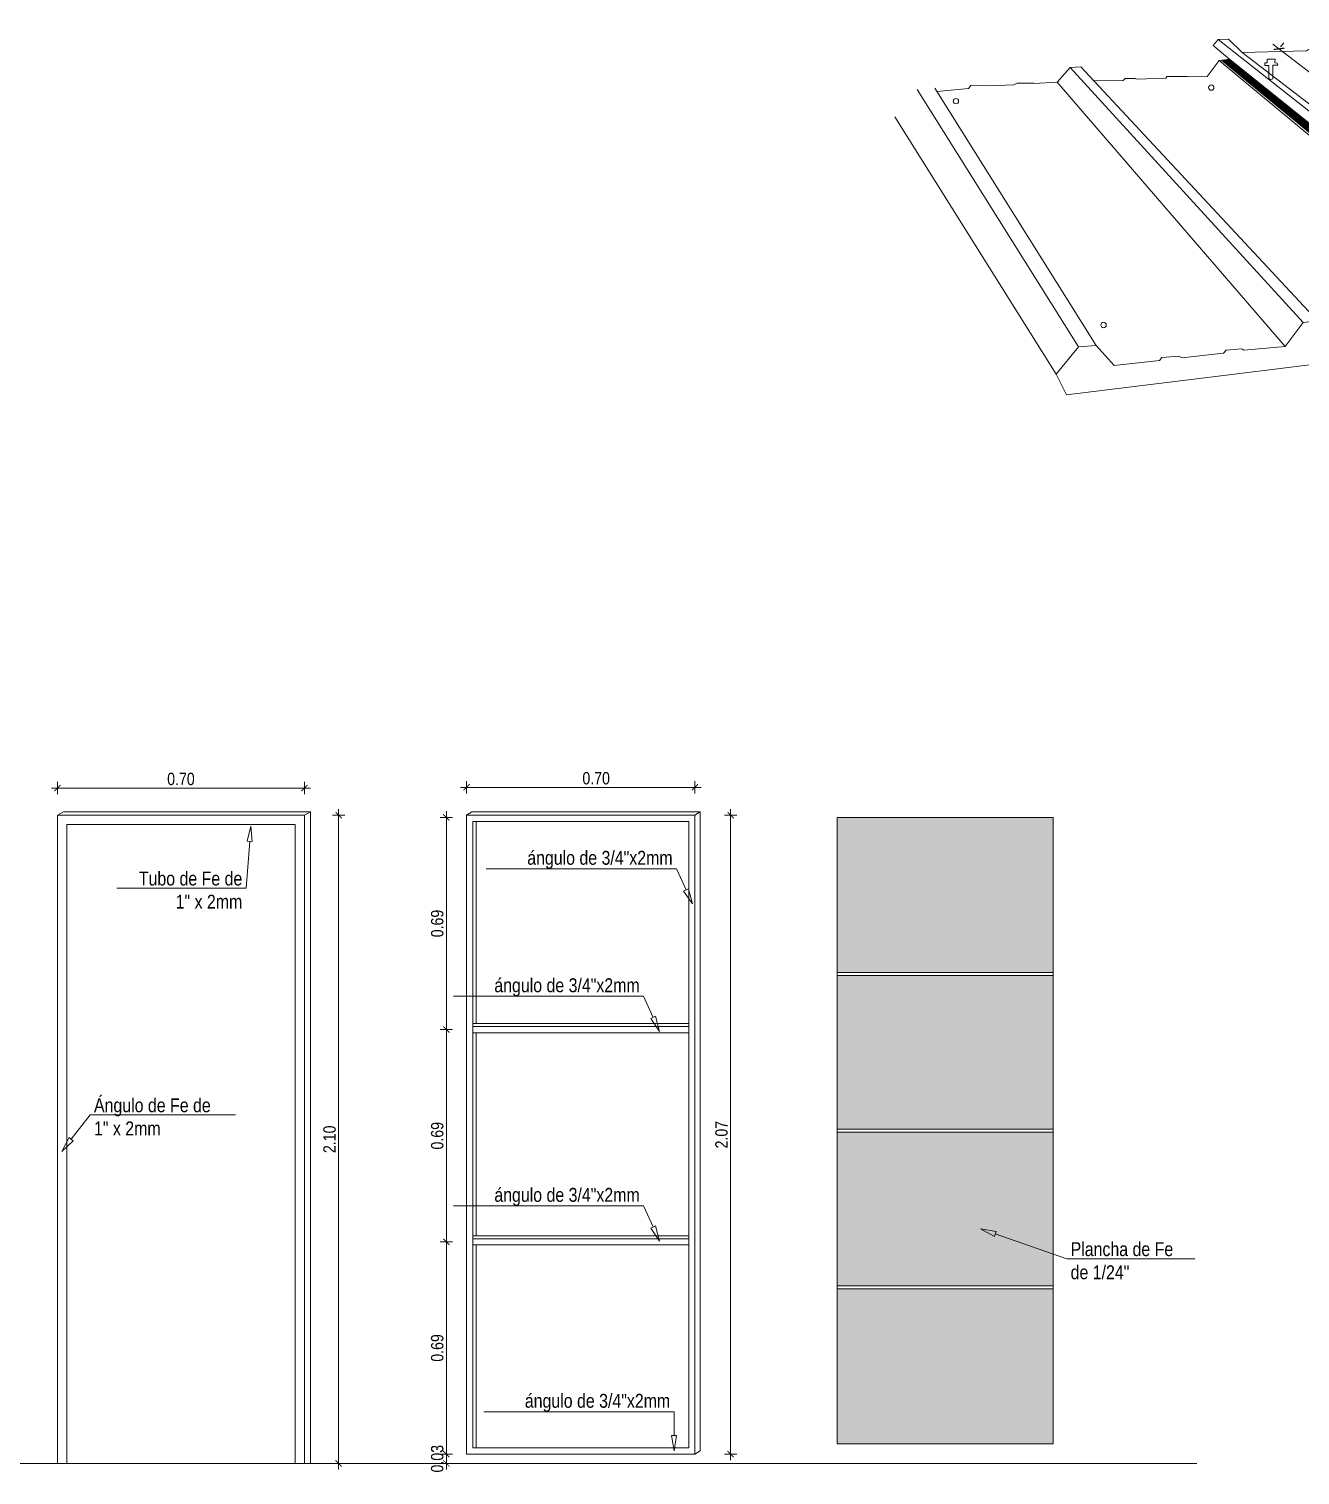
# Model space of a CAD drawing. Header units: metres. Extents: x 115.1 to 149.6, y 26.3 to 56.6.
# Drawn here: x 131.559 to 135.679, y 32.349 to 37.035 of the extents above; entities that cross this region are included whole.
import ezdxf
from ezdxf import colors
from ezdxf.entities.mleader import LeaderData, LeaderLine
from ezdxf.math import Vec2, Vec3

# ---------------------------------------------------------------- set-up
doc = ezdxf.new("R2010")
doc.units = ezdxf.units.M
doc.layers.get('0').update_dxf_attribs({"color": 250})
doc.layers.get('Defpoints').update_dxf_attribs({"color": 30, "lineweight": 9})
for name, color, linetype, lineweight in [('-Acero techos', 252, 'Continuous', 13), ('-Acotado', 251, 'Continuous', 5), ('FIC-2ES_VEREDA', 253, 'Continuous', 5)]:
    doc.layers.add(name, color=color, linetype=linetype, lineweight=lineweight)
doc.styles.add('-Arial Narrow', font='ARIALN.TTF')
doc.dimstyles.new('Esc 1_20n', dxfattribs={"dimscale": 0.02, "dimtxt": 2, "dimasz": 1, "dimexe": 1, "dimexo": 1, "dimgap": 0.45, "dimtad": 1, "dimtoh": 1, "dimzin": 3, "dimdsep": 46, "dimtxsty": '-Arial Narrow', "dimblk": 'ARCHTICK', "dimcen": 1, "dimdle": 1, "dimclrd": 252, "dimclre": 252, "dimclrt": 252, "dimadec": 0, "dimazin": 0, "dimtfac": 1, "dimtix": 1, "dimtmove": 1, "dimatfit": 2, "dimldrblk": 'ARCHTICK', "dimfxl": 1, "dimfxlon": 1, "dimtolj": 2, "dimlwd": 5, "dimlwe": 5, "dimarcsym": 0})
doc.dimstyles.new('Esc 1_25', dxfattribs={"dimscale": 0.025, "dimtxt": 1.8, "dimasz": 1, "dimexe": 1, "dimexo": 2, "dimgap": 0.45, "dimtad": 2, "dimtih": 1, "dimtoh": 1, "dimzin": 4, "dimdsep": 46, "dimtxsty": '-Arial Narrow', "dimblk": 'ARCHTICK', "dimcen": 1, "dimdle": 1, "dimclrd": 256, "dimclre": 256, "dimclrt": 7, "dimadec": 0, "dimazin": 0, "dimtfac": 1, "dimtix": 1, "dimtmove": 1, "dimatfit": 2, "dimldrblk": 'ARCHTICK', "dimfxl": 1, "dimtolj": 2, "dimlwd": 5, "dimlwe": 0, "dimarcsym": 0})

# ---------------------------------------------------------------- blocks, each defined once
blk = doc.blocks.new('_ArchTick')
at = {"color": 0, "linetype": 'ByBlock', "const_width": 0.15}
blk.add_lwpolyline([(-0.5, -0.5), (0.5, 0.5)], dxfattribs=at)
blk = doc.blocks.new('*D97')
at = {"layer": '-Acero techos', "lineweight": 5, "transparency": 16777216}
blk.add_line((1528.4698, 1447.2455), (1528.7099, 1447.0607), dxfattribs=at)
at = {"layer": '-Acero techos', "lineweight": 0, "transparency": 16777216}
for p, q in [((1528.4942, 1447.2362), (1528.5048, 1447.2501)), ((1528.6946, 1447.0819), (1528.7053, 1447.0957))]:
    blk.add_line(p, q, dxfattribs=at)
at = {"layer": 'Defpoints', "color": 0, "transparency": 16777216}
for p in [(1528.4637, 1447.1966), (1528.69, 1447.0759), (1528.6641, 1447.0423)]:
    blk.add_point(p, dxfattribs=at)
at = {"layer": '-Acero techos', "lineweight": 5, "transparency": 16777216, "xscale": 0.025, "yscale": 0.025, "zscale": 0.025}
for p, rotation in [((1528.4896, 1447.2303), 142.4082742678212), ((1528.69, 1447.0759), 322.4082742678212)]:
    blk.add_blockref('_ArchTick', p, dxfattribs=dict(at, rotation=rotation))
at = {"layer": '-Acero techos', "color": 7, "transparency": 16777216, "insert": (1528.6226, 1447.1957), "char_height": 0.045, "attachment_point": 5, "style": '-Arial Narrow'}
blk.add_mtext('\\A2;.25', dxfattribs=at)
blk = doc.blocks.new('*D98')
at = {"layer": '-Acero techos', "lineweight": 5, "transparency": 16777216}
blk.add_line((1528.6702, 1447.0912), (1528.9102, 1446.9064), dxfattribs=at)
at = {"layer": '-Acero techos', "lineweight": 0, "transparency": 16777216}
for p, q in [((1528.6946, 1447.0819), (1528.7053, 1447.0957)), ((1528.8949, 1446.9275), (1528.9056, 1446.9415))]:
    blk.add_line(p, q, dxfattribs=at)
at = {"layer": 'Defpoints', "color": 0, "transparency": 16777216}
for p in [(1528.6641, 1447.0423), (1528.8904, 1446.9217), (1528.8644, 1446.8879)]:
    blk.add_point(p, dxfattribs=at)
at = {"layer": '-Acero techos', "lineweight": 5, "transparency": 16777216, "xscale": 0.025, "yscale": 0.025, "zscale": 0.025}
for p, rotation in [((1528.69, 1447.0759), 142.4082742678212), ((1528.8904, 1446.9217), 322.4082742678212)]:
    blk.add_blockref('_ArchTick', p, dxfattribs=dict(at, rotation=rotation))
at = {"layer": '-Acero techos', "color": 7, "transparency": 16777216, "insert": (1528.823, 1447.0414), "char_height": 0.045, "attachment_point": 5, "style": '-Arial Narrow'}
blk.add_mtext('\\A2;.25', dxfattribs=at)
blk = doc.blocks.new('*D99')
at = {"layer": '-Acero techos', "lineweight": 5, "transparency": 16777216}
blk.add_line((1528.8706, 1446.9369), (1529.1065, 1446.7553), dxfattribs=at)
at = {"layer": '-Acero techos', "lineweight": 0, "transparency": 16777216}
for p, q in [((1528.8949, 1446.9275), (1528.9056, 1446.9415)), ((1529.1121, 1446.8035), (1529.102, 1446.7904))]:
    blk.add_line(p, q, dxfattribs=at)
at = {"layer": 'Defpoints', "color": 0, "transparency": 16777216}
for p in [(1528.8644, 1446.8879), (1529.0816, 1446.7639), (1529.0867, 1446.7705)]:
    blk.add_point(p, dxfattribs=at)
at = {"layer": '-Acero techos', "lineweight": 5, "transparency": 16777216, "xscale": 0.025, "yscale": 0.025, "zscale": 0.025}
for p, rotation in [((1528.8904, 1446.9217), 142.4082742678212), ((1529.0867, 1446.7705), 322.4082742678212)]:
    blk.add_blockref('_ArchTick', p, dxfattribs=dict(at, rotation=rotation))
at = {"layer": '-Acero techos', "color": 7, "transparency": 16777216, "insert": (1529.0213, 1446.8887), "char_height": 0.045, "attachment_point": 5, "style": '-Arial Narrow'}
blk.add_mtext('\\A2;.25', dxfattribs=at)
blk = doc.blocks.new('*D413')
at = {"layer": '-Acotado', "color": 252, "lineweight": 5, "transparency": 16777216}
for p, q in [((133.8332, 34.5067), (133.8332, 32.3967)), ((133.8132, 34.4867), (133.8532, 34.4867)), ((133.8132, 32.4167), (133.8532, 32.4167))]:
    blk.add_line(p, q, dxfattribs=at)
at = {"layer": 'Defpoints', "color": 0, "transparency": 16777216}
for p in [(133.7173, 34.4867), (133.7173, 32.4167), (133.8332, 32.4167)]:
    blk.add_point(p, dxfattribs=at)
at = {"layer": '-Acotado', "color": 252, "lineweight": 5, "transparency": 16777216, "xscale": 0.02, "yscale": 0.02, "zscale": 0.02}
for p, rotation in [((133.8332, 34.4867), 90), ((133.8332, 32.4167), 270)]:
    blk.add_blockref('_ArchTick', p, dxfattribs=dict(at, rotation=rotation))
at = {"layer": '-Acotado', "color": 252, "transparency": 16777216, "insert": (133.8037, 33.4517), "char_height": 0.04, "attachment_point": 5, "rotation": 90, "style": '-Arial Narrow'}
blk.add_mtext('\\A2;2.07', dxfattribs=at)
blk = doc.blocks.new('*D414')
at = {"layer": '-Acotado', "color": 252, "lineweight": 5, "transparency": 16777216}
for p, q in [((132.9317, 33.1044), (132.8917, 33.1044)), ((132.9117, 33.1244), (132.9117, 32.3967)), ((132.9317, 32.4167), (132.8917, 32.4167))]:
    blk.add_line(p, q, dxfattribs=at)
at = {"layer": 'Defpoints', "color": 0, "transparency": 16777216}
for p in [(132.9973, 33.1044), (132.9117, 32.4167), (132.9773, 32.4167)]:
    blk.add_point(p, dxfattribs=at)
at = {"layer": '-Acotado', "color": 252, "lineweight": 5, "transparency": 16777216, "xscale": 0.02, "yscale": 0.02, "zscale": 0.02}
for p, rotation in [((132.9117, 33.1044), 90), ((132.9117, 32.4167), 270)]:
    blk.add_blockref('_ArchTick', p, dxfattribs=dict(at, rotation=rotation))
at = {"layer": '-Acotado', "color": 252, "transparency": 16777216, "insert": (132.8823, 32.7606), "char_height": 0.04, "attachment_point": 5, "rotation": 90, "style": '-Arial Narrow'}
blk.add_mtext('\\A2;0.69', dxfattribs=at)
blk = doc.blocks.new('_ClosedBlank')
at = {"color": 0, "linetype": 'ByBlock', "lineweight": -2}
for p, q in [((-1, 0.167), (0, 0)), ((-1, 0.167), (-1, -0.167)), ((0, 0), (-1, -0.167))]:
    blk.add_line(p, q, dxfattribs=at)
blk = doc.blocks.new('*D415')
at = {"layer": '-Acotado', "color": 252, "lineweight": 5, "transparency": 16777216}
for p, q in [((132.9773, 34.5571), (132.9773, 34.5971)), ((133.7173, 34.5571), (133.7173, 34.5971)), ((132.9573, 34.5771), (133.7373, 34.5771))]:
    blk.add_line(p, q, dxfattribs=at)
at = {"layer": 'Defpoints', "color": 0, "transparency": 16777216}
for p in [(133.7173, 34.5771), (132.9773, 34.4054), (133.7173, 34.4054)]:
    blk.add_point(p, dxfattribs=at)
at = {"layer": '-Acotado', "color": 252, "lineweight": 5, "transparency": 16777216, "xscale": 0.02, "yscale": 0.02, "zscale": 0.02, "rotation": 180}
blk.add_blockref('_ArchTick', (132.9773, 34.5771), dxfattribs=at)
at = {"layer": '-Acotado', "color": 252, "lineweight": 5, "transparency": 16777216, "xscale": 0.02, "yscale": 0.02, "zscale": 0.02}
blk.add_blockref('_ArchTick', (133.7173, 34.5771), dxfattribs=at)
at = {"layer": '-Acotado', "color": 252, "transparency": 16777216, "insert": (133.3973, 34.6065), "char_height": 0.04, "attachment_point": 5, "style": '-Arial Narrow'}
blk.add_mtext('\\A2;0.70', dxfattribs=at)
blk = doc.blocks.new('*D409')
at = {"layer": '-Acotado', "color": 252, "lineweight": 5, "transparency": 16777216}
for p, q in [((132.9117, 32.4167), (132.9117, 32.4367)), ((132.9317, 32.4167), (132.8917, 32.4167)), ((132.9317, 32.3867), (132.8917, 32.3867)), ((132.9117, 32.4167), (132.9117, 32.3867)), ((132.9117, 32.3867), (132.9117, 32.3667))]:
    blk.add_line(p, q, dxfattribs=at)
at = {"layer": 'Defpoints', "color": 0, "transparency": 16777216}
for p in [(132.9117, 32.3867), (132.9773, 32.3867), (132.9973, 32.4167)]:
    blk.add_point(p, dxfattribs=at)
at = {"layer": '-Acotado', "color": 252, "lineweight": 5, "transparency": 16777216, "xscale": 0.02, "yscale": 0.02, "zscale": 0.02}
for p, rotation in [((132.9117, 32.4167), 270), ((132.9117, 32.3867), 90)]:
    blk.add_blockref('_ArchTick', p, dxfattribs=dict(at, rotation=rotation))
at = {"layer": '-Acotado', "color": 252, "transparency": 16777216, "insert": (132.8823, 32.4017), "char_height": 0.04, "attachment_point": 5, "rotation": 90, "style": '-Arial Narrow'}
blk.add_mtext('\\A2;0.03', dxfattribs=at)
blk = doc.blocks.new('*D410')
at = {"layer": '-Acotado', "color": 252, "lineweight": 5, "transparency": 16777216}
for p, q in [((131.6515, 34.5547), (131.6515, 34.5947)), ((132.4515, 34.5547), (132.4515, 34.5947)), ((131.6315, 34.5747), (132.4715, 34.5747))]:
    blk.add_line(p, q, dxfattribs=at)
at = {"layer": 'Defpoints', "color": 0, "transparency": 16777216}
for p in [(132.4515, 34.5747), (131.6515, 34.4867), (132.4515, 34.4867)]:
    blk.add_point(p, dxfattribs=at)
at = {"layer": '-Acotado', "color": 252, "lineweight": 5, "transparency": 16777216, "xscale": 0.02, "yscale": 0.02, "zscale": 0.02, "rotation": 180}
blk.add_blockref('_ArchTick', (131.6515, 34.5747), dxfattribs=at)
at = {"layer": '-Acotado', "color": 252, "lineweight": 5, "transparency": 16777216, "xscale": 0.02, "yscale": 0.02, "zscale": 0.02}
blk.add_blockref('_ArchTick', (132.4515, 34.5747), dxfattribs=at)
at = {"layer": '-Acotado', "color": 252, "transparency": 16777216, "insert": (132.0515, 34.6041), "char_height": 0.04, "attachment_point": 5, "style": '-Arial Narrow'}
blk.add_mtext('\\A2;0.70', dxfattribs=at)
blk = doc.blocks.new('*D411')
at = {"layer": '-Acotado', "color": 252, "lineweight": 5, "transparency": 16777216}
for p, q in [((132.9317, 33.792), (132.8917, 33.792)), ((132.9117, 33.812), (132.9117, 33.0843)), ((132.9317, 33.1043), (132.8917, 33.1043))]:
    blk.add_line(p, q, dxfattribs=at)
at = {"layer": 'Defpoints', "color": 0, "transparency": 16777216}
for p in [(132.9973, 33.792), (132.9117, 33.1043), (132.9773, 33.1043)]:
    blk.add_point(p, dxfattribs=at)
at = {"layer": '-Acotado', "color": 252, "lineweight": 5, "transparency": 16777216, "xscale": 0.02, "yscale": 0.02, "zscale": 0.02}
for p, rotation in [((132.9117, 33.792), 90), ((132.9117, 33.1043), 270)]:
    blk.add_blockref('_ArchTick', p, dxfattribs=dict(at, rotation=rotation))
at = {"layer": '-Acotado', "color": 252, "transparency": 16777216, "insert": (132.8823, 33.4482), "char_height": 0.04, "attachment_point": 5, "rotation": 90, "style": '-Arial Narrow'}
blk.add_mtext('\\A2;0.69', dxfattribs=at)
blk = doc.blocks.new('*D412')
at = {"layer": '-Acotado', "color": 252, "lineweight": 5, "transparency": 16777216}
for p, q in [((132.9117, 34.4998), (132.9117, 33.772)), ((132.9317, 34.4798), (132.8917, 34.4798)), ((132.9317, 33.792), (132.8917, 33.792))]:
    blk.add_line(p, q, dxfattribs=at)
at = {"layer": 'Defpoints', "color": 0, "transparency": 16777216}
for p in [(132.9973, 34.4798), (132.9117, 33.792), (132.9773, 33.792)]:
    blk.add_point(p, dxfattribs=at)
at = {"layer": '-Acotado', "color": 252, "lineweight": 5, "transparency": 16777216, "xscale": 0.02, "yscale": 0.02, "zscale": 0.02}
for p, rotation in [((132.9117, 34.4798), 90), ((132.9117, 33.792), 270)]:
    blk.add_blockref('_ArchTick', p, dxfattribs=dict(at, rotation=rotation))
at = {"layer": '-Acotado', "color": 252, "transparency": 16777216, "insert": (132.8823, 34.1359), "char_height": 0.04, "attachment_point": 5, "rotation": 90, "style": '-Arial Narrow'}
blk.add_mtext('\\A2;0.69', dxfattribs=at)
blk = doc.blocks.new('*D416')
at = {"layer": '-Acotado', "color": 252, "lineweight": 5, "transparency": 16777216}
for p, q in [((132.5627, 34.5067), (132.5627, 32.3667)), ((132.5427, 34.4867), (132.5827, 34.4867)), ((132.5427, 32.3867), (132.5827, 32.3867))]:
    blk.add_line(p, q, dxfattribs=at)
at = {"layer": 'Defpoints', "color": 0, "transparency": 16777216}
for p in [(132.4515, 34.4867), (132.4709, 32.3867), (132.5627, 32.3867)]:
    blk.add_point(p, dxfattribs=at)
at = {"layer": '-Acotado', "color": 252, "lineweight": 5, "transparency": 16777216, "xscale": 0.02, "yscale": 0.02, "zscale": 0.02}
for p, rotation in [((132.5627, 34.4867), 90), ((132.5627, 32.3867), 270)]:
    blk.add_blockref('_ArchTick', p, dxfattribs=dict(at, rotation=rotation))
at = {"layer": '-Acotado', "color": 252, "transparency": 16777216, "insert": (132.5333, 33.4367), "char_height": 0.04, "attachment_point": 5, "rotation": 90, "style": '-Arial Narrow'}
blk.add_mtext('\\A2;2.10', dxfattribs=at)
blk = doc.blocks.new('calamina aluzing')
at = {"layer": '-Acero techos', "true_color": 0x000000}
h = blk.add_hatch(dxfattribs=at)
h.set_pattern_fill('ANSI32', color=18, scale=0.0003)
h.set_pattern_definition([(45, (-1530.5818128, -1446.4518815), (-0.0020205576272, 0.0020205576272), []), (45, (-1530.5804657, -1446.4518815), (-0.0020205576272, 0.0020205576272), [])])
h.paths.add_polyline_path([(-1.3562, -0.012), (-1.3261, -0.0087), (-2.2539, 0.7427), (-2.2734, 0.74)])
at = {"layer": '-Acero techos', "color": 18, "true_color": 0x000000}
for p, q in [((-1.3459, 0.0628), (-2.2894, 0.8084)), ((-1.8372, 0.8276), (-0.7516, 0.1256)), ((-0.7139, 0.1237), (-1.816, 0.8266)), ((-0.2006, 0.1778), (-1.4177, 0.8403)), ((-1.2986, 0.0628), (-2.2115, 0.7665)), ((-0.7955, 0.05), (-1.8749, 0.7755)), ((-1.4584, 0.7958), (-0.2546, 0.1093)), ((-2.769, 0.718), (-2.0138, -0.1087)), ((-1.9676, -0.1031), (-2.7347, 0.7196)), ((-1.3524, -0.0361), (-2.2861, 0.7403)), ((-1.3508, -0.0217), (-2.2792, 0.7412)), ((-2.2535, 0.7446), (-1.3683, 0.0339)), ((-2.2535, 0.7446), (-1.3086, -0.0171)), ((-3.099, 0.6497), (-3.0915, 0.6597)), ((-3.0915, 0.6597), (-3.0338, 0.6602)), ((-2.8112, 0.6699), (-2.8859, 0.6657)), ((-2.7426, -0.1877), (-3.2653, 0.6466)), ((-2.685, -0.1831), (-3.2077, 0.6512)), ((-3.2005, 0.6397), (-3.099, 0.6497)), ((-2.8149, -0.2759), (-3.3376, 0.5584)), ((-0.2546, 0.1093), (-0.2006, 0.1778)), ((-0.2006, 0.1778), (-0.1713, 0.1803)), ((-0.1713, 0.1803), (-0.1362, 0.1259)), ((-1.249, -0.0105), (-0.1099, 0.1141)), ((-0.7955, 0.05), (-0.7516, 0.1256)), ((-0.7516, 0.1256), (-0.7139, 0.1237)), ((-0.7139, 0.1237), (-0.6669, 0.0679)), ((-0.402, 0.0925), (-0.3969, 0.1007)), ((-0.3969, 0.1007), (-0.3591, 0.1043)), ((-0.3591, 0.1043), (-0.3525, 0.1004)), ((-0.3525, 0.1004), (-0.2546, 0.1093)), ((-0.1362, 0.1259), (-0.1106, 0.1273)), ((-0.1099, 0.1141), (-0.1105, 0.1246)), ((-0.0234, -0.0029), (-0.1099, 0.1141)), ((-1.3683, 0.0339), (-1.3459, 0.0628)), ((-1.3445, 0.0568), (-1.3664, 0.0295)), ((-1.3459, 0.0628), (-1.2986, 0.0628)), ((-1.3035, 0.0562), (-1.3445, 0.0568)), ((-1.249, -0.0105), (-1.324, 0.0565)), ((-1.249, -0.0105), (-1.3035, 0.0562)), ((-1.2986, 0.0628), (-1.2514, 0.0032)), ((-0.8963, 0.0373), (-0.7955, 0.05)), ((-0.6669, 0.0679), (-0.5621, 0.0754)), ((-0.5621, 0.0754), (-0.5569, 0.0841)), ((-0.5569, 0.0841), (-0.5085, 0.0875)), ((-0.5085, 0.0875), (-0.5023, 0.0813)), ((-0.5023, 0.0813), (-0.402, 0.0925)), ((-1.2514, 0.0032), (-1.1331, 0.0151)), ((-1.1331, 0.0151), (-1.1267, 0.0232)), ((-1.1267, 0.0232), (-1.0827, 0.0273)), ((-1.0827, 0.0273), (-1.0743, 0.0218)), ((-1.0743, 0.0218), (-0.9599, 0.0308)), ((-0.9599, 0.0308), (-0.9526, 0.0383)), ((-0.9526, 0.0383), (-0.9036, 0.0412)), ((-0.9036, 0.0412), (-0.8963, 0.0373)), ((-2.2371, -0.2759), (-0.0234, -0.0029)), ((-1.3086, -0.0171), (-1.3508, -0.0217)), ((-1.3086, -0.0171), (-1.2637, -0.0634)), ((-2.7815, -0.3431), (-2.8149, -0.2759)), ((-2.2371, -0.2759), (-2.7815, -0.3431))]:
    blk.add_line(p, q, dxfattribs=at)
for points in [[(-2.2535, 0.7446), (-2.306, 0.7887), (-2.2894, 0.8084), (-2.2565, 0.8094), (-2.2115, 0.7665), (-2.0036, 0.772), (-1.9971, 0.7759), (-1.9563, 0.7756), (-1.9501, 0.7716), (-1.8749, 0.7755), (-1.8372, 0.8276), (-1.816, 0.8266), (-1.7515, 0.7848), (-1.6875, 0.786), (-1.6848, 0.7878), (-1.6539, 0.7887), (-1.6488, 0.7873), (-1.575, 0.7894), (-1.5681, 0.793), (-1.5351, 0.7945), (-1.5291, 0.7928), (-1.4584, 0.7958), (-1.4177, 0.8403), (-1.3911, 0.8428), (-0.1713, 0.1803)], [(-1.6992, 0.7586), (-1.6994, 0.778), (-1.6925, 0.7781), (-1.693, 0.781), (-1.6964, 0.781), (-1.6963, 0.7865), (-1.7074, 0.7864), (-1.7074, 0.7811), (-1.7109, 0.7811), (-1.7109, 0.7774), (-1.705, 0.7774), (-1.7048, 0.7589)], [(-2.8112, 0.6699), (-2.769, 0.718), (-2.7347, 0.7196), (-2.6925, 0.6743), (-2.5972, 0.6754), (-2.5912, 0.6819), (-2.559, 0.6824), (-2.5546, 0.6797), (-2.4592, 0.683), (-2.4558, 0.6884), (-2.3902, 0.689), (-2.3848, 0.6874), (-2.3253, 0.6891), (-2.2861, 0.7403), (-2.2535, 0.7446)], [(-2.8872, 0.6675), (-2.9413, 0.6675), (-2.9519, 0.6617), (-3.0324, 0.6583)], [(-2.8149, -0.2759), (-2.7426, -0.1877), (-2.685, -0.1831), (-2.6264, -0.248), (-2.4801, -0.2315), (-2.4725, -0.2216), (-2.4172, -0.2176), (-2.4076, -0.2227), (-2.2719, -0.2076), (-2.2643, -0.1978), (-2.2132, -0.1942), (-2.206, -0.198), (-2.0729, -0.1858), (-2.8112, 0.6699)], [(-0.7768, 0.1752), (-0.7772, 0.2035), (-0.767, 0.2036), (-0.7678, 0.2078), (-0.7728, 0.2079), (-0.7725, 0.2159), (-0.7888, 0.2158), (-0.7888, 0.208), (-0.794, 0.208), (-0.7939, 0.2026), (-0.7853, 0.2026), (-0.7851, 0.1757)], [(-1.2142, 0.1212), (-1.2146, 0.1524), (-1.2034, 0.1525), (-1.2043, 0.1571), (-1.2097, 0.1572), (-1.2095, 0.166), (-1.2274, 0.1658), (-1.2273, 0.1573), (-1.233, 0.1573), (-1.233, 0.1513), (-1.2235, 0.1514), (-1.2233, 0.1218)], [(-2.0729, -0.1858), (-2.0138, -0.1087), (-1.9676, -0.1031), (-1.9087, -0.1647), (-1.7783, -0.1521), (-1.7711, -0.143), (-1.7238, -0.1377), (-1.7153, -0.1407), (-1.5904, -0.1284), (-1.582, -0.1177), (-1.4952, -0.1124), (-1.4888, -0.1171), (-1.4098, -0.1083), (-1.3524, -0.0361), (-1.3098, -0.0319), (-1.2718, -0.0712), (-1.2637, -0.0634)]]:
    blk.add_lwpolyline(points, dxfattribs=at)
blk.add_lwpolyline([(-1.3562, -0.012), (-2.2734, 0.74), (-2.2539, 0.7427), (-1.3261, -0.0087)], close=True, dxfattribs=at)
for points in [[(-2.1122, 0.6814), (-2.1127, 0.7255), (-2.0968, 0.7257), (-2.0981, 0.7322), (-2.1058, 0.7325), (-2.1055, 0.7448), (-2.1308, 0.7447), (-2.1307, 0.7326), (-2.1388, 0.7325), (-2.1388, 0.7241), (-2.1253, 0.7241), (-2.125, 0.6821, 0.40322)], [(-1.9117, 0.527), (-1.9122, 0.5712), (-1.8963, 0.5714), (-1.8976, 0.5779), (-1.9053, 0.5781), (-1.905, 0.5905), (-1.9303, 0.5903), (-1.9303, 0.5782), (-1.9384, 0.5782), (-1.9383, 0.5697), (-1.9248, 0.5698), (-1.9245, 0.5278, 0.40322)], [(-1.7114, 0.3727), (-1.712, 0.4168), (-1.6961, 0.417), (-1.6974, 0.4235), (-1.7051, 0.4237), (-1.7047, 0.4361), (-1.7301, 0.4359), (-1.73, 0.4238), (-1.7381, 0.4238), (-1.7381, 0.4153), (-1.7246, 0.4154), (-1.7243, 0.3734, 0.40322)], [(-1.5008, 0.2091), (-1.5013, 0.2533), (-1.4854, 0.2535), (-1.4867, 0.26), (-1.4944, 0.2602), (-1.4941, 0.2726), (-1.5194, 0.2724), (-1.5193, 0.2603), (-1.5274, 0.2603), (-1.5274, 0.2518), (-1.5139, 0.2519), (-1.5136, 0.2099, 0.40322)]]:
    blk.add_lwpolyline(points, format="xyb", close=True, dxfattribs=at)
for centre in [(-2.312, 0.6527), (-3.1396, 0.6087), (-1.5619, 0.0004), (-2.6613, -0.1165)]:
    blk.add_circle(centre, 0.00873, dxfattribs=at)
for centre, radius, start, end in [((-1.7019, 0.7608), 0.00342, 208.9349, 320.7011), ((-0.7808, 0.1788), 0.00535, 216.0983, 317.0512), ((-1.2186, 0.1235), 0.00495, 200.1121, 333.0374)]:
    blk.add_arc(centre, radius, start, end, dxfattribs=at)
dim = blk.add_aligned_dim(p1=(-2.1181, 0.7447), p2=(-1.9177, 0.5904), distance=0.0425, dimstyle='Esc 1_25', dxfattribs=at)
dim.commit()
dim.dimension.update_dxf_attribs({"geometry": '*D97', "text_midpoint": (-1.9592, 0.7438), "insert": (-1530.5818, -1446.4519)})
for base, p1, p2, picture, middle in [((-1.6914, 0.4698), (-1.9177, 0.5904), (-1.7174, 0.436), '*D98', (-1.7588, 0.5895)), ((-1.4951, 0.3187), (-1.7174, 0.436), (-1.5002, 0.312), '*D99', (-1.5605, 0.4368))]:
    dim = blk.add_linear_dim(base=base, p1=p1, p2=p2, angle=142.4083, dimstyle='Esc 1_25', dxfattribs=at)
    dim.commit()
    dim.dimension.update_dxf_attribs({"geometry": picture, "text_midpoint": middle, "insert": (-1530.5818, -1446.4519)})

msp = doc.modelspace()

# ---------------------------------------------------------------- hatches: boundary and pattern name
at = {"layer": '-Acero techos', "true_color": 0xc7c8ca}
h = msp.add_hatch(color=9, dxfattribs=at)
h.dxf.hatch_style = 1
h.paths.add_polyline_path([(134.1788, 32.9521), (134.1788, 32.4496), (134.8788, 32.4496), (134.8788, 32.9521)])
h.paths.add_polyline_path([(134.8788, 32.9621), (134.8788, 33.4596), (134.1788, 33.4596), (134.1788, 32.9621)])
h.paths.add_polyline_path([(134.1788, 33.9671), (134.1788, 33.4696), (134.8788, 33.4696), (134.8788, 33.9671)])
h.paths.add_polyline_path([(134.8788, 33.9771), (134.8788, 34.4796), (134.1788, 34.4796), (134.1788, 33.9771)])

# ---------------------------------------------------------------- linework, layer by layer
at = {"layer": '-Acero techos'}
for p, q in [((131.6515, 34.4867), (131.6709, 34.4979)), ((132.9942, 34.4974), (132.9773, 34.4867)), ((132.9942, 34.4974), (133.7342, 34.4974)), ((133.7342, 34.4974), (133.7173, 34.4867)), ((133.7342, 34.4974), (133.7342, 32.4274)), ((131.6515, 34.4867), (131.6815, 34.4867)), ((131.6515, 32.3867), (131.6515, 34.4867)), ((132.4215, 34.4567), (131.6815, 34.4567)), ((131.6815, 34.4567), (131.7035, 34.4567)), ((131.6815, 34.4567), (132.4215, 34.4567)), ((132.4215, 34.4567), (132.4215, 32.3867)), ((132.4215, 34.4517), (132.4215, 34.4517)), ((132.4515, 32.3867), (132.4515, 34.4867)), ((133.7173, 34.4867), (132.9773, 34.4867)), ((132.9773, 34.4867), (132.9773, 33.4267)), ((133.6973, 34.4667), (133.6973, 32.4367)), ((133.7173, 34.4867), (133.7173, 32.4167)), ((134.8788, 33.9771), (134.1788, 33.9771)), ((134.8788, 33.9671), (134.1788, 33.9671)), ((132.9973, 33.8121), (133.6973, 33.8121)), ((132.9973, 33.8021), (133.6973, 33.8021)), ((132.9973, 33.7821), (133.6973, 33.7821)), ((134.1788, 33.4696), (134.8788, 33.4696)), ((134.1788, 33.4596), (134.8788, 33.4596)), ((132.9773, 33.4267), (132.9773, 32.4167)), ((132.9973, 33.1244), (133.6973, 33.1244)), ((132.9973, 33.1144), (133.6973, 33.1144)), ((132.9973, 33.0944), (133.6973, 33.0944)), ((134.8788, 32.9621), (134.1788, 32.9621)), ((134.8788, 32.9521), (134.1788, 32.9521)), ((132.9973, 32.4667), (132.9973, 32.4367)), ((133.6973, 32.4367), (132.9973, 32.4367)), ((133.7173, 32.4167), (132.9773, 32.4167)), ((133.7342, 32.4274), (133.7173, 32.4167))]:
    msp.add_line(p, q, dxfattribs=at)
for points in [[(132.4515, 34.4867), (132.4709, 34.4979)], [(131.6815, 34.4867), (132.4515, 34.4867)], [(132.4215, 34.4567), (131.6815, 34.4567)], [(131.6815, 32.3867), (131.6815, 34.4567)], [(132.4215, 32.3867), (132.4215, 34.4567)], [(133.6973, 34.4667), (132.9973, 34.4667)], [(132.9973, 32.4667), (132.9973, 33.4417), (132.9973, 34.4667)], [(133.008, 34.4667), (133.008, 33.8121)], [(133.008, 33.7821), (133.008, 33.1244)], [(133.008, 33.0944), (133.008, 32.4367)]]:
    msp.add_lwpolyline(points, dxfattribs=at)
for points in [[(133.6696, 34.469), (133.6696, 34.469)], [(134.1788, 34.4796), (134.8788, 34.4796), (134.8788, 32.4496), (134.1788, 32.4496)]]:
    msp.add_lwpolyline(points, close=True, dxfattribs=at)
at = {"layer": 'FIC-2ES_VEREDA'}
for p, q in [((131.6709, 34.4979), (132.4709, 34.4979)), ((132.4709, 34.4979), (132.4709, 32.3867)), ((131.4852, 32.3867), (135.3442, 32.3867))]:
    msp.add_line(p, q, dxfattribs=at)
msp.add_lwpolyline([(132.9973, 34.4667), (133.6973, 34.4667), (133.6973, 32.4367), (132.9973, 32.4367)], close=True, dxfattribs=at)

# ---------------------------------------------------------------- block references
at = {"layer": '-Acero techos', "color": 18, "true_color": 0x000000}
msp.add_blockref('calamina aluzing', (137.703, 36.1919), dxfattribs=at)

# ---------------------------------------------------------------- dimensions: what is measured, and where the dimension line sits
at = {"layer": '-Acotado'}
dim = msp.add_linear_dim(base=(132.4515, 34.5747), p1=(131.6515, 34.4867), p2=(132.4515, 34.4867), text='0.70', dimstyle='Esc 1_20n', dxfattribs=at)
dim.commit()
dim.dimension.update_dxf_attribs({"geometry": '*D410', "text_midpoint": (132.0515, 34.6041)})
dim = msp.add_linear_dim(base=(133.7173, 34.5771), p1=(132.9773, 34.4054), p2=(133.7173, 34.4054), text='0.70', dimstyle='Esc 1_20n', dxfattribs=at)
dim.commit()
dim.dimension.update_dxf_attribs({"geometry": '*D415', "text_midpoint": (133.3973, 34.5771), "dimtype": 160})
for base, p1, p2, picture, middle in [((132.5627, 32.3867), (132.4515, 34.4867), (132.4709, 32.3867), '*D416', (132.5333, 33.4367)), ((132.9117, 33.792), (132.9973, 34.4798), (132.9773, 33.792), '*D412', (132.8823, 34.1359)), ((132.9117, 33.1043), (132.9973, 33.792), (132.9773, 33.1043), '*D411', (132.8823, 33.4482)), ((132.9117, 32.4167), (132.9973, 33.1044), (132.9773, 32.4167), '*D414', (132.8823, 32.7606)), ((132.9117, 32.3867), (132.9973, 32.4167), (132.9773, 32.3867), '*D409', (132.8823, 32.4017))]:
    dim = msp.add_linear_dim(base=base, p1=p1, p2=p2, angle=90, dimstyle='Esc 1_20n', dxfattribs=at)
    dim.commit()
    dim.dimension.update_dxf_attribs({"geometry": picture, "text_midpoint": middle})
dim = msp.add_linear_dim(base=(133.8332, 32.4167), p1=(133.7173, 34.4867), p2=(133.7173, 32.4167), angle=90, text='2.07', dimstyle='Esc 1_20n', dxfattribs=at)
dim.commit()
dim.dimension.update_dxf_attribs({"geometry": '*D413', "text_midpoint": (133.8037, 33.4517)})

# ---------------------------------------------------------------- leaders
at = {"layer": '-Acotado', "ltscale": 0.009}
ml = msp.add_multileader_mtext('Standard', dxfattribs=at)
ml.set_content('\\A1;Tubo de Fe de\\P1" x 2mm', color=7, style='-Arial Narrow')
ml.set_leader_properties(color=7, linetype='ByLayer', lineweight=0)
ml.set_arrow_properties(name='CLOSEDBLANK')
ml.build(insert=Vec2(0, 0))
ml.multileader.update_dxf_attribs({"has_dogleg": 0, "text_left_attachment_type": 6, "text_right_attachment_type": 6, "dogleg_length": 0, "arrow_head_size": 0.05, "scale": 0.025})
ctx = ml.context
ctx.base_point, ctx.scale, ctx.char_height, ctx.arrow_head_size, ctx.landing_gap_size, ctx.plane_origin = Vec3(131.906, 34.2502), 0.025, 0.045, 0.05, 0.0125, Vec3(132.2564, 34.0351)
ctx.left_attachment, ctx.right_attachment, ctx.text_align_type = 6, 6, 2
notes = []
notes.append((ctx, [(0, (1, 1, 0), (132.2628, 34.2502), (-1, 0), 0, [(0, [(132.2784, 34.4517)], 0, [])])]))
ctx.mtext.insert, ctx.mtext.alignment, ctx.mtext.flow_direction = Vec3(132.2503, 34.3042), 3, 5
ml = msp.add_multileader_mtext('Standard', dxfattribs=at)
ml.set_content('ángulo de 3/4"x2mm', color=7, style='-Arial Narrow')
ml.set_leader_properties(color=7, linetype='ByLayer', lineweight=0)
ml.set_arrow_properties(name='CLOSEDBLANK')
ml.build(insert=Vec2(0, 0))
ml.multileader.update_dxf_attribs({"has_dogleg": 0, "text_left_attachment_type": 6, "text_right_attachment_type": 6, "dogleg_length": 0, "arrow_head_size": 0.05, "scale": 0.025})
ctx = ml.context
ctx.base_point, ctx.scale, ctx.char_height, ctx.arrow_head_size, ctx.landing_gap_size, ctx.plane_origin = Vec3(133.1665, 34.3131), 0.025, 0.045, 0.05, 0.0125, Vec3(133.7348, 33.9992)
ctx.left_attachment, ctx.right_attachment, ctx.text_align_type = 6, 6, 2
notes.append((ctx, [(0, (1, 1, 0), (133.6575, 34.3131), (-1, 0), 0, [(0, [(133.7091, 34.1992)], 0, [])])]))
ctx.mtext.insert, ctx.mtext.alignment, ctx.mtext.flow_direction = Vec3(133.645, 34.3714), 3, 5
ml = msp.add_multileader_mtext('Standard', dxfattribs=at)
ml.set_content('ángulo de 3/4"x2mm', color=7, style='-Arial Narrow')
ml.set_leader_properties(color=7, linetype='ByLayer', lineweight=0)
ml.set_arrow_properties(name='CLOSEDBLANK')
ml.build(insert=Vec2(0, 0))
ml.multileader.update_dxf_attribs({"has_dogleg": 0, "text_left_attachment_type": 6, "text_right_attachment_type": 6, "dogleg_length": 0, "arrow_head_size": 0.05, "scale": 0.025})
ctx = ml.context
ctx.base_point, ctx.scale, ctx.char_height, ctx.arrow_head_size, ctx.landing_gap_size, ctx.plane_origin = Vec3(133.0598, 33.9002), 0.025, 0.045, 0.05, 0.0125, Vec3(133.6281, 33.5863)
ctx.left_attachment, ctx.right_attachment, ctx.text_align_type = 6, 6, 2
notes.append((ctx, [(0, (1, 1, 0), (133.5508, 33.9002), (-1, 0), 0, [(0, [(133.6024, 33.7863)], 0, [])])]))
ctx.mtext.insert, ctx.mtext.alignment, ctx.mtext.flow_direction = Vec3(133.5383, 33.9584), 3, 5
ml = msp.add_multileader_mtext('Standard', dxfattribs=at)
ml.set_content('\\A1;Ángulo de Fe de\\P1" x 2mm', color=7, style='-Arial Narrow')
ml.set_leader_properties(color=7, linetype='ByLayer', lineweight=0)
ml.set_arrow_properties(name='CLOSEDBLANK')
ml.build(insert=Vec2(0, 0))
ml.multileader.update_dxf_attribs({"has_dogleg": 0, "text_left_attachment_type": 6, "text_right_attachment_type": 6, "dogleg_length": 0, "arrow_head_size": 0.05, "scale": 0.025})
ctx = ml.context
ctx.base_point, ctx.scale, ctx.char_height, ctx.arrow_head_size, ctx.landing_gap_size, ctx.plane_origin = Vec3(131.7572, 33.5155), 0.025, 0.045, 0.05, 0.0125, Vec3(131.7426, 33.3154)
ctx.left_attachment, ctx.right_attachment = 6, 6
notes.append((ctx, [(1, (1, 1, 0), (131.7572, 33.5155), (1, 0), 0, [(0, [(131.6654, 33.3976)], 0, [])])]))
ctx.mtext.insert, ctx.mtext.flow_direction = Vec3(131.7697, 33.5695), 5
ml = msp.add_multileader_mtext('Standard', dxfattribs=at)
ml.set_content('ángulo de 3/4"x2mm', color=7, style='-Arial Narrow')
ml.set_leader_properties(color=7, linetype='ByLayer', lineweight=0)
ml.set_arrow_properties(name='CLOSEDBLANK')
ml.build(insert=Vec2(0, 0))
ml.multileader.update_dxf_attribs({"has_dogleg": 0, "text_left_attachment_type": 6, "text_right_attachment_type": 6, "dogleg_length": 0, "arrow_head_size": 0.05, "scale": 0.025})
ctx = ml.context
ctx.base_point, ctx.scale, ctx.char_height, ctx.arrow_head_size, ctx.landing_gap_size, ctx.plane_origin = Vec3(133.0598, 33.2209), 0.025, 0.045, 0.05, 0.0125, Vec3(133.6281, 32.907)
ctx.left_attachment, ctx.right_attachment, ctx.text_align_type = 6, 6, 2
notes.append((ctx, [(0, (1, 1, 0), (133.5508, 33.2209), (-1, 0), 0, [(0, [(133.6024, 33.107)], 0, [])])]))
ctx.mtext.insert, ctx.mtext.alignment, ctx.mtext.flow_direction = Vec3(133.5383, 33.2792), 3, 5
ml = msp.add_multileader_mtext('Standard', dxfattribs=at)
ml.set_content('\\A1;Plancha de Fe\\Pde 1/24" ', color=7, style='-Arial Narrow')
ml.set_leader_properties(color=7, linetype='ByLayer', lineweight=0)
ml.set_arrow_properties(name='CLOSEDBLANK')
ml.build(insert=Vec2(0, 0))
ml.multileader.update_dxf_attribs({"has_dogleg": 0, "text_left_attachment_type": 6, "text_right_attachment_type": 6, "dogleg_length": 0, "arrow_head_size": 0.05, "scale": 0.025})
ctx = ml.context
ctx.base_point, ctx.scale, ctx.char_height, ctx.arrow_head_size, ctx.landing_gap_size, ctx.plane_origin = Vec3(134.9226, 33.0493), 0.025, 0.045, 0.05, 0.0125, Vec3(134.431, 32.796)
ctx.left_attachment, ctx.right_attachment = 6, 6
notes.append((ctx, [(0, (1, 1, 0), (134.9226, 33.0493), (1, 0), 0, [(0, [(134.6435, 33.1466)], 0, [])])]))
ctx.mtext.insert, ctx.mtext.flow_direction = Vec3(134.9351, 33.1033), 5
ml = msp.add_multileader_mtext('Standard', dxfattribs=at)
ml.set_content('ángulo de 3/4"x2mm', color=7, style='-Arial Narrow')
ml.set_leader_properties(color=7, linetype='ByLayer', lineweight=0)
ml.set_arrow_properties(name='CLOSEDBLANK')
ml.build(insert=Vec2(0, 0))
ml.multileader.update_dxf_attribs({"has_dogleg": 0, "text_left_attachment_type": 6, "text_right_attachment_type": 6, "dogleg_length": 0, "arrow_head_size": 0.05, "scale": 0.025})
ctx = ml.context
ctx.base_point, ctx.scale, ctx.char_height, ctx.arrow_head_size, ctx.landing_gap_size, ctx.plane_origin = Vec3(133.1587, 32.5537), 0.025, 0.045, 0.05, 0.0125, Vec3(133.6971, 32.4398)
ctx.left_attachment, ctx.right_attachment, ctx.text_align_type = 6, 6, 2
notes.append((ctx, [(0, (1, 1, 0), (133.6497, 32.5537), (-1, 0), 0, [(0, [(133.6497, 32.4268)], 0, [])])]))
ctx.mtext.insert, ctx.mtext.alignment, ctx.mtext.flow_direction = Vec3(133.6372, 32.6119), 3, 5
for ctx, leaders in notes:
    for number, flags, end, landing, length, lines in leaders:
        leader = LeaderData()
        leader.index, (leader.has_last_leader_line, leader.has_dogleg_vector, leader.attachment_direction) = number, flags
        leader.last_leader_point, leader.dogleg_vector, leader.dogleg_length = Vec3(end), Vec3(landing), length
        for number, points, colour, breaks in lines:
            line = LeaderLine()
            line.index, line.vertices, line.color, line.breaks = number, Vec3.list(points), colors.encode_raw_color(colour), breaks
            leader.lines.append(line)
        ctx.leaders.append(leader)

doc.saveas('drawing.dxf')
